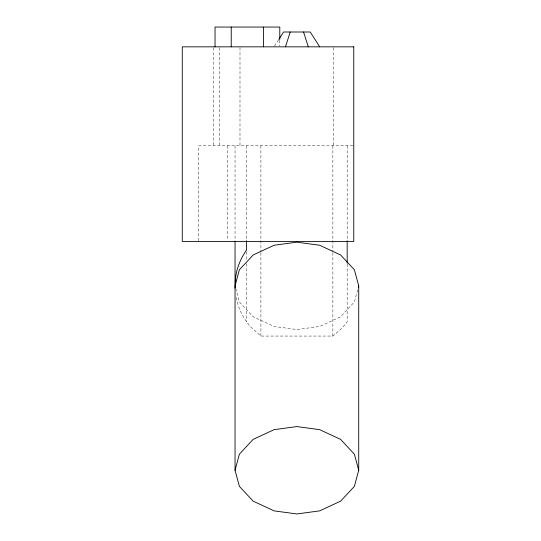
<?xml version="1.0" encoding="UTF-8"?>
<svg xmlns="http://www.w3.org/2000/svg" width="541" height="541" viewBox="0 0 541 541"><rect width="100%" height="100%" fill="white"/><g stroke="black" fill="none" stroke-linecap="round" stroke-linejoin="round"><path stroke-width="0.41" stroke-dasharray="2.71 2.03" d="M357.635 289.881L354.382 301.946L340.607 316.755L319.643 326.48L296.887 329.55L274.125 326.48L253.161 316.755L239.386 301.946L235.917 289.077M274.47 46.161L278.365 40.095M236.147 297.435C237.81 306.179 241.401 314.544 246.588 321.773A88.792 62.729 0 0 0 251.22 327.488L260.904 336.062L332.864 336.062L341.689 328.407A87.987 62.161 0 0 0 347.173 321.773L347.18 263.663M352.955 145.779L198.77 145.779L198.77 241.421M347.18 145.779L347.18 241.421M333.276 47.676L333.276 145.779M332.864 145.779L332.864 251.869M332.864 252.708L332.864 336.062M279.785 40.244L279.785 46.012M260.904 145.779L260.904 251.869M260.904 252.708L260.904 336.062M246.588 145.779L246.588 240.089M246.588 251.883L246.588 260.302M246.588 263.67L246.588 321.773M239.994 47.676L239.994 145.779M235.044 145.779L235.044 240.292M227.626 145.779L227.626 239.744M219.49 47.676L219.49 145.779M213.607 47.676L213.607 145.779"/><path stroke-width="0.81" d="M235.044 470.264L239.386 454.183L253.161 439.373L274.125 429.649L296.887 426.578L319.643 429.649L340.607 439.373L354.382 454.183L358.724 470.264L354.382 486.345L340.607 501.155L319.643 510.88L296.887 513.95L274.125 510.88L253.161 501.155L239.386 486.345L235.044 470.264L235.044 241.137M358.291 287.467L358.724 285.864L354.382 269.783L340.607 254.973L319.643 245.242L296.887 242.179L274.125 245.242L253.161 254.973L239.386 269.783L235.044 285.864L235.092 288.177M285.459 46.837L290.219 32M278.798 39.419L283.558 32L310.216 32L319.731 46.837M303.548 32L308.309 46.837M235.484 287.467C234.138 274.267 239.068 260.742 246.588 249.949L246.588 240.711M358.724 285.864L358.724 470.264M347.18 240.934L347.18 263.183M279.785 39.419L279.785 27.05L215.041 27.05L215.041 46.837M263.595 27.05L263.595 46.837M231.23 27.05L231.23 46.837M353.773 46.837L182.276 46.837L182.276 241.421L353.773 241.421L353.773 46.837"/></g></svg>
